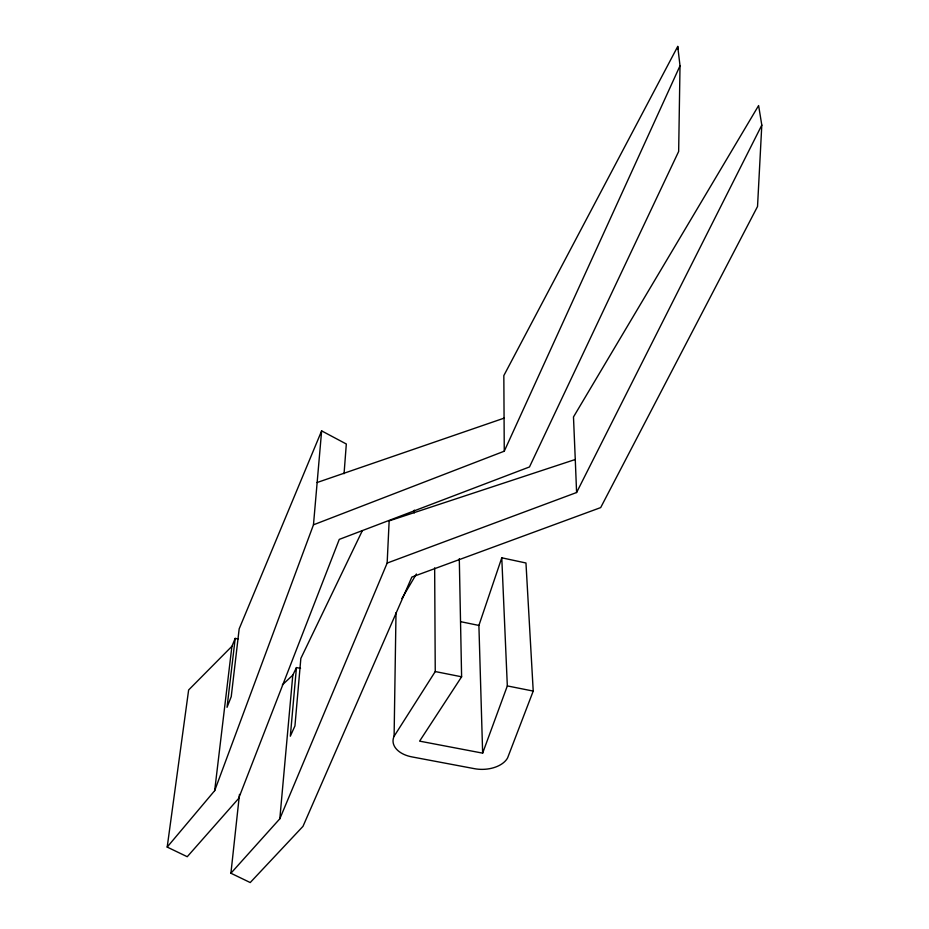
<?xml version="1.0" encoding="UTF-8"?>
<svg xmlns="http://www.w3.org/2000/svg" width="929" height="929" viewBox="0 0 929 929"><rect width="100%" height="100%" fill="white"/><g stroke="black" fill="none" stroke-linecap="round" stroke-linejoin="round"><path stroke-width="1.39" d="M459.298 558.712L461.608 676.8L419.606 741.133L482.65 753.14L478.899 625.438L501.776 557.806L525.965 562.997L533.223 691.083L507.606 757.89A26.36 16.397 -1.4 0 1 474.464 768.678L411.953 756.903A26.569 16.652 0 0 1 394.105 736.267L396.009 612.687M167.197 847.074L214.669 790.684L313.468 524.815L504.261 451.204L503.832 375.595L677.729 46.45L680.016 65.785L678.658 151.462L529.484 466.95L339.271 539.389L238.602 798.51L187.24 856.724L167.197 847.074L188.633 689.98L231.913 646.294L235.2 638.397L237.998 638.955M677.636 49.318L677.729 46.45M414.218 512.947L414.334 510.114M230.915 873.237L279.815 818.797L387.149 563.079L389.158 520.879L575.272 459.495L573.483 416.958L758.61 105.569L761.803 125.101L757.53 206.505L600.68 507.594L411.849 577.06L302.993 826.345L250.215 882.55L230.915 873.237L239.473 794.4M344.055 473.72L346.32 444.004L321.631 430.87L239.171 628.852L231.24 696.634L227.036 707.329L235.2 638.397M313.468 524.815L321.631 430.87M300.531 668.381L296.444 667.579L290.324 736.209L294.946 725.921L300.845 658.429L362.368 530.61M279.815 818.797L292.798 675.139L296.444 667.579M214.669 790.684L231.913 646.294M482.65 753.14L507.327 685.916L501.776 557.806M504.261 451.204L680.016 65.785M387.149 563.079L576.595 492.521L761.803 125.101M401.874 598.555L416.378 574.017M394.105 736.267L435.248 671.551L434.656 567.84M282.358 684.87L292.798 675.139M317.044 482.534L504.11 418.143M435.248 671.551L461.608 676.8M507.327 685.916L533.223 691.083M460.645 621.675L478.899 625.438M575.272 459.495L576.595 492.521"/></g></svg>
